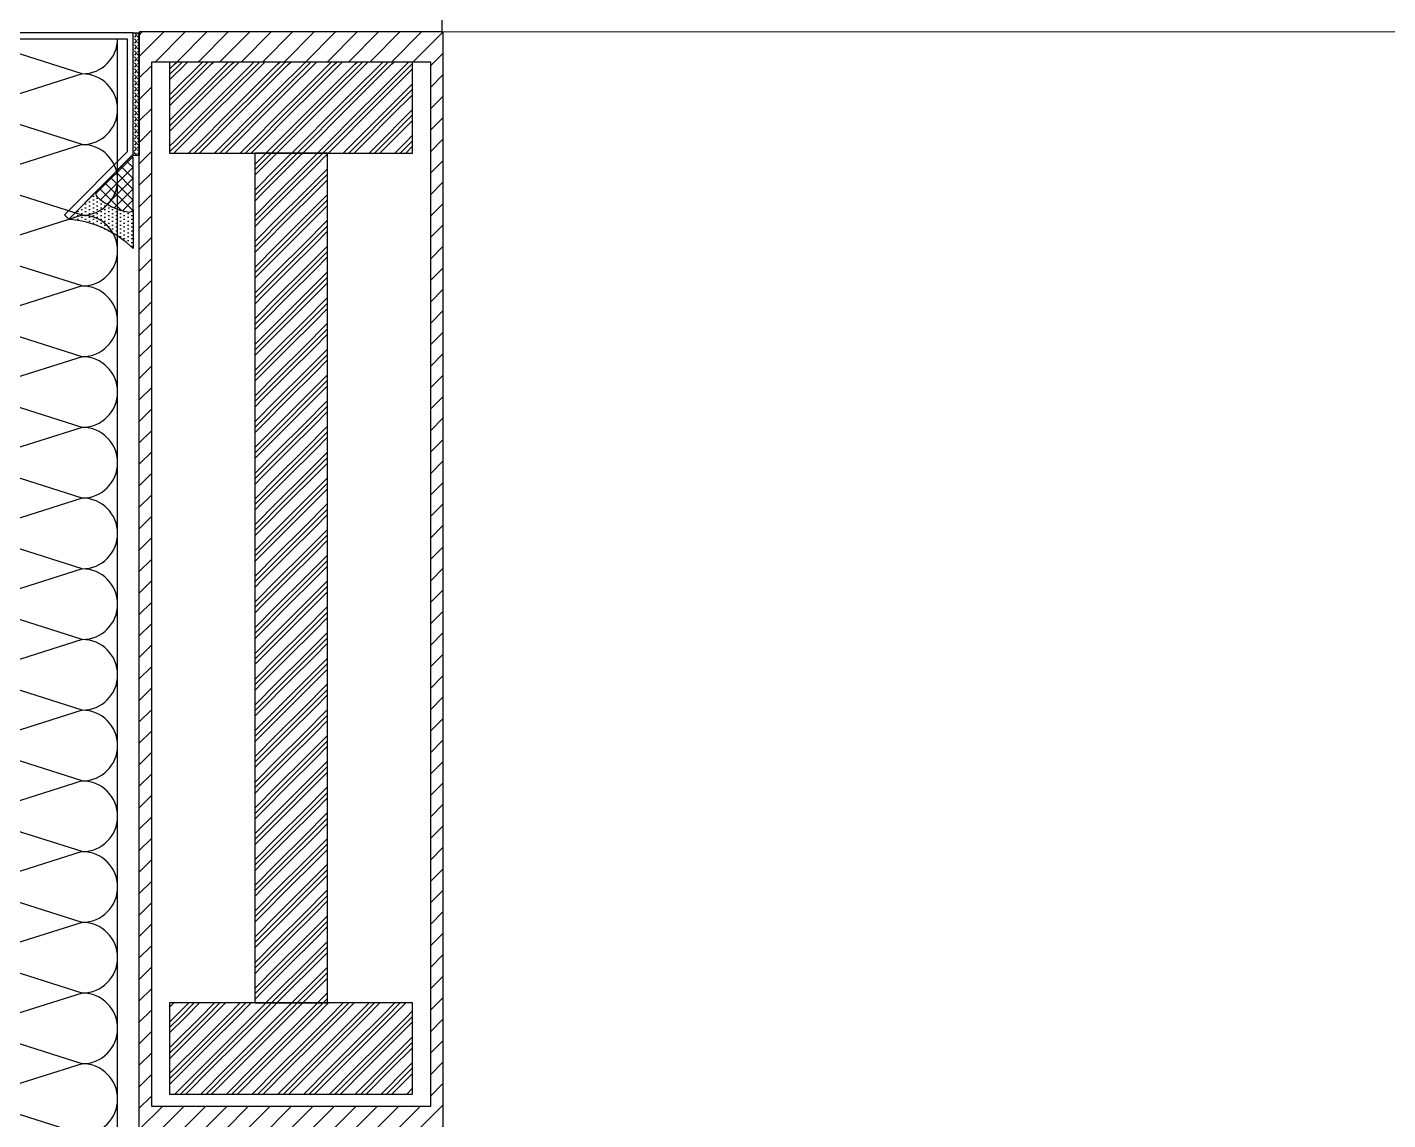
# Model space of a CAD drawing. Header units: inches. Extents: x 21 to 32698, y 13 to 3712.
# Drawn here: x 4655.37 to 4677.77, y 1297.75 to 1315.75 of the extents above; entities that cross this region are included whole.
import ezdxf

# ---------------------------------------------------------------- set-up
doc = ezdxf.new("R2010")
doc.units = ezdxf.units.IN
doc.header["$MEASUREMENT"] = 0
for name, color, linetype, lineweight in [('Z_MİM_-KM-Gor-15', 8, 'Continuous', 25), ('Z_MİM_00', 8, 'Continuous', 25), ('Z_MİM_2-0', 8, 'Continuous', 25), ('Z_MİM_alU-8', 8, 'Continuous', 25), ('Z_MİM_MYM Taşyünü', 8, 'Continuous', 25), ('Z_MİM_MYM_butil mastik', 8, 'Continuous', 25), ('Z_MİM_MYM_galvaniz levha', 8, 'Continuous', 25), ('Z_MİM_MYM_taşyünü', 8, 'Continuous', 25)]:
    doc.layers.add(name, color=color, linetype=linetype, lineweight=lineweight)

# ---------------------------------------------------------------- blocks, each defined once
blk = doc.blocks.new('*U89')
at = {"layer": 'Z_MİM_MYM_taşyünü'}
for p, q in [((-140.75, 5.82), (-146.57, 24.18)), ((-140.75, 5.82), (-134.92, 24.18)), ((-129.1, 5.82), (-134.92, 24.18)), ((-129.1, 5.82), (-123.28, 24.18)), ((-117.45, 5.82), (-123.28, 24.18)), ((-117.45, 5.82), (-111.63, 24.18)), ((-105.81, 5.82), (-111.63, 24.18)), ((-105.81, 5.82), (-99.98, 24.18)), ((-94.16, 5.82), (-99.98, 24.18)), ((-94.16, 5.82), (-88.34, 24.18)), ((-82.51, 5.82), (-88.34, 24.18)), ((-82.51, 5.82), (-76.69, 24.18)), ((-70.87, 5.82), (-76.69, 24.18)), ((-70.87, 5.82), (-65.04, 24.18)), ((-59.22, 5.82), (-65.04, 24.18)), ((-59.22, 5.82), (-53.4, 24.18)), ((-47.57, 5.82), (-53.4, 24.18)), ((-47.57, 5.82), (-41.75, 24.18)), ((-35.93, 5.82), (-41.75, 24.18)), ((-35.93, 5.82), (-30.1, 24.18)), ((-24.28, 5.82), (-30.1, 24.18)), ((-24.28, 5.82), (-18.46, 24.18)), ((-12.63, 5.82), (-18.46, 24.18)), ((-12.63, 5.82), (-6.81, 24.18)), ((-0.98, 5.82), (-6.81, 24.18)), ((-0.98, 5.82), (4.84, 24.18)), ((10.66, 5.82), (4.84, 24.18)), ((10.66, 5.82), (16.49, 24.18)), ((22.31, 5.82), (16.49, 24.18)), ((22.31, 5.82), (28.13, 24.18)), ((33.96, 5.82), (28.13, 24.18)), ((33.96, 5.82), (39.78, 24.18)), ((45.6, 5.82), (39.78, 24.18)), ((45.6, 5.82), (51.43, 24.18)), ((57.25, 5.82), (51.43, 24.18)), ((57.25, 5.82), (63.07, 24.18)), ((68.9, 5.82), (63.07, 24.18)), ((68.9, 5.82), (74.72, 24.18)), ((-146.57, 0), (-134.92, 0)), ((-134.92, 0), (-123.28, 0)), ((-123.28, 0), (-111.63, 0)), ((-111.63, 0), (-99.98, 0)), ((-99.98, 0), (-88.34, 0)), ((-88.34, 0), (-76.69, 0)), ((-76.69, 0), (-65.04, 0)), ((-65.04, 0), (-53.4, 0)), ((-53.4, 0), (-41.75, 0)), ((-41.75, 0), (-30.1, 0)), ((-30.1, 0), (-18.46, 0)), ((-18.46, 0), (-6.81, 0)), ((-6.81, 0), (4.84, 0)), ((4.84, 0), (16.49, 0)), ((16.49, 0), (28.13, 0)), ((28.13, 0), (39.78, 0)), ((39.78, 0), (51.43, 0)), ((51.43, 0), (63.07, 0)), ((63.07, 0), (74.72, 0))]:
    blk.add_line(p, q, dxfattribs=at)
at = {"layer": 'Z_MİM_MYM_taşyünü', "const_width": 0.5}
for points in [[(-145.07, 30), (-136.42, 30)], [(-133.42, 30), (-124.78, 30)], [(-121.78, 30), (-113.13, 30)], [(-110.13, 30), (-101.48, 30)], [(-98.48, 30), (-89.84, 30)], [(-86.84, 30), (-78.19, 30)], [(-75.19, 30), (-66.54, 30)], [(-63.54, 30), (-54.9, 30)], [(-51.9, 30), (-43.25, 30)], [(-40.25, 30), (-31.6, 30)], [(-28.6, 30), (-19.96, 30)], [(-16.96, 30), (-8.31, 30)], [(-5.31, 30), (3.34, 30)], [(6.34, 30), (14.99, 30)], [(17.99, 30), (26.63, 30)], [(29.63, 30), (38.28, 30)], [(41.28, 30), (49.93, 30)], [(52.93, 30), (61.57, 30)], [(64.57, 30), (73.22, 30)]]:
    blk.add_lwpolyline(points, dxfattribs=at)
at = {"layer": 'Z_MİM_MYM_taşyünü'}
for centre, start, end in [((-140.75, 24.18), 90, 180), ((-140.75, 24.18), 360, 90), ((-129.1, 24.18), 90, 180), ((-129.1, 24.18), 360, 90), ((-117.45, 24.18), 90, 180), ((-117.45, 24.18), 360, 90), ((-105.81, 24.18), 90, 180), ((-105.81, 24.18), 360, 90), ((-94.16, 24.18), 90, 180), ((-94.16, 24.18), 360, 90), ((-82.51, 24.18), 90, 180), ((-82.51, 24.18), 360, 90), ((-70.87, 24.18), 90, 180), ((-70.87, 24.18), 360, 90), ((-59.22, 24.18), 90, 180), ((-59.22, 24.18), 360, 90), ((-47.57, 24.18), 90, 180), ((-47.57, 24.18), 360, 90), ((-35.93, 24.18), 90, 180), ((-35.93, 24.18), 360, 90), ((-24.28, 24.18), 90, 180), ((-24.28, 24.18), 360, 90), ((-12.63, 24.18), 90, 180), ((-12.63, 24.18), 360, 90), ((-0.98, 24.18), 90, 180), ((-0.98, 24.18), 360, 90), ((10.66, 24.18), 90, 180), ((10.66, 24.18), 360, 90), ((22.31, 24.18), 90, 180), ((22.31, 24.18), 360, 90), ((33.96, 24.18), 90, 180), ((33.96, 24.18), 360, 90), ((45.6, 24.18), 90, 180), ((45.6, 24.18), 360, 90), ((57.25, 24.18), 90, 180), ((57.25, 24.18), 360, 90), ((68.9, 24.18), 90, 180), ((68.9, 24.18), 360, 90), ((-146.57, 5.82), 270, 0), ((-134.92, 5.82), 180, 270), ((-134.92, 5.82), 270, 0), ((-123.28, 5.82), 180, 270), ((-123.28, 5.82), 270, 0), ((-111.63, 5.82), 180, 270), ((-111.63, 5.82), 270, 0), ((-99.98, 5.82), 180, 270), ((-99.98, 5.82), 270, 0), ((-88.34, 5.82), 180, 270), ((-88.34, 5.82), 270, 0), ((-76.69, 5.82), 180, 270), ((-76.69, 5.82), 270, 0), ((-65.04, 5.82), 180, 270), ((-65.04, 5.82), 270, 0), ((-53.4, 5.82), 180, 270), ((-53.4, 5.82), 270, 0), ((-41.75, 5.82), 180, 270), ((-41.75, 5.82), 270, 0), ((-30.1, 5.82), 180, 270), ((-30.1, 5.82), 270, 0), ((-18.46, 5.82), 180, 270), ((-18.46, 5.82), 270, 0), ((-6.81, 5.82), 180, 270), ((-6.81, 5.82), 270, 0), ((4.84, 5.82), 180, 270), ((4.84, 5.82), 270, 0), ((16.49, 5.82), 180, 270), ((16.49, 5.82), 270, 0), ((28.13, 5.82), 180, 270), ((28.13, 5.82), 270, 0), ((39.78, 5.82), 180, 270), ((39.78, 5.82), 270, 0), ((51.43, 5.82), 180, 270), ((51.43, 5.82), 270, 0), ((63.07, 5.82), 180, 270), ((63.07, 5.82), 270, 0), ((74.72, 5.82), 180, 270)]:
    blk.add_arc(centre, 5.82, start, end, dxfattribs=at)
blk = doc.blocks.new('köşe')
h = blk.add_hatch()
h.set_pattern_fill('ANGLE', color=256, scale=0.1, angle=134.9955)
h.set_pattern_definition([(134.9954721, (116917.6004, -9186.5999), (-0.4939531174, -0.493875053), [0.508, -0.1905]), (224.9954721, (116917.6004, -9186.5999), (0.493875053, -0.4939531174), [0.508, -0.1905])])
h.paths.add_polyline_path([(-21, -0.2), (-20, -0.2), (-20, -20.41), (-21, -20.41)])
h = blk.add_hatch()
h.set_pattern_fill('GOST_GROUND', color=256, scale=0.3)
h.set_pattern_definition([(45, (-1454226.5046, -662866.7048), (4.242640687, 0), [6]), (45, (-1454225.6046, -662866.7048), (4.242640687, 0), [6]), (45, (-1454224.7046, -662866.7048), (4.242640687, 0), [6])])
h.paths.add_polyline_path([(25, -20), (25, -5), (-15, -5), (-15, -20)])
h.paths.add_polyline_path([(-1, -160), (11, -160), (11, -20), (-1, -20)])
h.paths.add_polyline_path([(25, -175), (25, -160), (-15, -160), (-15, -175)])
at = {"layer": 'Z_MİM_2-0'}
h = blk.add_hatch(dxfattribs=at)
h.set_pattern_fill('DOTS', color=256, scale=0.4, angle=-90, style=0)
h.set_pattern_definition([(270, (7014.8658, -119706.9254), (0.635, -0.3175), [0, -0.635])])
edge = h.paths.add_edge_path()
edge.add_arc((-33.1, -48.3), 17.47, 46.1456, 85.0881)
edge.add_line((-31.61, -30.9), (-27.12, -26.39))
edge.add_arc((-26.54, -26.68), 0.652, 154.214, 226.6401)
edge.add_arc((-20.29, -20.06), 9.76, 226.6401, 261.788)
edge.add_arc((-21.59, -29.07), 0.652, 261.788, 334.214)
edge.add_line((-21, -29.35), (-21, -35.71))
at = {"layer": 'Z_MİM_alU-8'}
h = blk.add_hatch(dxfattribs=at)
h.set_pattern_fill('ANSI31', color=256, scale=20, style=0)
h.set_pattern_definition([(45, (-1184.6555, 231.5106), (-1.767767, 1.767767), [])])
h.paths.add_polyline_path([(30, -0.2, 0.414214), (29.8, 0), (-19.8, 0, 0.414214), (-20, -0.2), (-20, -189.8, 0.414214), (-19.8, -190), (-18, -190, 0.414214), (-17.5, -189.5), (-17.5, -188.8), (-18.4, -188.8), (-18.05, -182.45, -0.39827), (-17.05, -181.5), (-14.6, -181.5, -0.414214), (-13.6, -182.5), (-13.6, -183.83, 0.198912), (-13.45, -184.18), (-11.6, -186.04), (-11.6, -188.8), (-12.5, -188.8), (-12.5, -189.5, 0.414214), (-12, -190), (-10.2, -190, 0.414214), (-10, -189.8), (-10, -183.6, 0.414214), (-10.5, -183.1), (-11.5, -183.1, -0.414214), (-12, -182.6), (-12, -181.5, -0.414214), (-11.5, -181), (-9, -181), (-5.3, -181), (-5, -180.7), (-4.7, -181), (-1, -181, -0.414214), (0, -182), (0, -195.7, -0.666667), (0, -196.3, -1), (0, -196.7), (0, -205.8, 0.414214), (0.2, -206), (2.8, -206, 0.414214), (3, -205.8), (3, -204.7, 0.414214), (2.7, -204.4), (2, -204.4), (2, -198), (4.5, -198), (5, -197.5), (5.5, -198), (8, -198), (8, -204.4), (7.3, -204.4, 0.414214), (7, -204.7), (7, -205.8, 0.414214), (7.2, -206), (9.8, -206, 0.414214), (10, -205.8), (10, -196.7, -0.666667), (10, -196.1, -1), (10, -195.7), (10, -182, -0.414214), (11, -181), (14.7, -181), (15, -180.7), (15.3, -181), (19, -181), (21.5, -181, -0.414214), (22, -181.5), (22, -182.6, -0.414214), (21.5, -183.1), (20.5, -183.1, 0.414214), (20, -183.6), (20, -189.8, 0.414214), (20.2, -190), (22, -190, 0.414214), (22.5, -189.5), (22.5, -188.8), (21.6, -188.8), (21.6, -186.04), (23.45, -184.18, 0.198912), (23.6, -183.83), (23.6, -182.5, -0.414214), (24.6, -181.5), (27.05, -181.5, -0.39827), (28.05, -182.45), (28.4, -188.8), (27.5, -188.8), (27.5, -189.5, 0.414214), (28, -190), (29.8, -190, 0.414214), (30, -189.8)])
h.paths.add_polyline_path([(28, -5), (28, -177), (5, -177), (-18, -177), (-18, -5)], flags=16)
h.paths.add_polyline_path([(7, -181.5, -0.414214), (8, -182.5), (8, -193.5, -0.414214), (7, -194.5), (5, -194.5), (3, -194.5, -0.414214), (2, -193.5), (2, -182.5, -0.414214), (3, -181.5), (5, -181.5)], flags=16)
h.paths.add_polyline_path([(-1.38, -13.56), (-1.38, -9.88), (-7.32, -9.88), (-7.32, -13.56)], flags=8)
h.paths.add_polyline_path([(14.13, -172.01), (14.13, -168.33), (8.19, -168.33), (8.19, -172.01)], flags=8)
h.paths.add_polyline_path([(17.92, -30.07), (22.01, -30.07), (22.01, -23.48), (17.92, -23.48)], flags=8)
h.paths.add_polyline_path([(-12.94, -86.65), (22.16, -86.65), (22.16, -80.88), (-12.94, -80.88)], flags=8)
h.paths.add_polyline_path([(15.11, -94.99), (17.67, -94.99), (17.67, -90.87), (15.11, -90.87)], flags=8)
h.paths.add_polyline_path([(-8.51, -96.76), (15.72, -96.76), (15.72, -90.99), (-8.51, -90.99)], flags=8)
h.paths.add_polyline_path([(15.92, -90.76), (18.47, -90.76), (18.47, -86.64), (15.92, -86.64)], flags=8)
h.paths.add_polyline_path([(-7.87, -82), (16.5, -82), (16.5, -73.75), (-7.87, -73.75)], flags=8)
h.paths.add_polyline_path([(-10.09, -92.06), (16.31, -92.06), (16.31, -86.29), (-10.09, -86.29)], flags=8)
at = {"layer": 'Z_MİM_MYM_butil mastik'}
h = blk.add_hatch(dxfattribs=at)
h.set_pattern_fill('ANSI37', color=256, scale=0.4, angle=-90, style=0)
h.set_pattern_definition([(315, (7014.8658, -119706.9254), (0.898025612, 0.898025612), []), (45, (7014.8658, -119706.9254), (-0.898025612, 0.898025612), [])])
edge = h.paths.add_edge_path()
edge.add_arc((-21.52, -21.03), 0.61, 31.4968, 61.2916)
edge.add_arc((-21.25, -20.52), 0.0316, 61.2916, 135.1698)
edge.add_line((-21.27, -20.5), (-27.12, -26.39))
edge.add_arc((-26.54, -26.68), 0.652, 154.214, 226.6401)
edge.add_arc((-20.29, -20.06), 9.76, 226.6401, 261.788)
edge.add_arc((-21.59, -29.07), 0.652, 261.788, 334.214)
edge.add_line((-21, -29.35), (-21, -20.73))
edge.add_arc((-21.03, -20.73), 0.0316, 0, 31.4968)
for points in [[(-21, -0.2), (-20, -0.2), (-20, -20.41), (-21, -20.41)], [(25, -20), (25, -5), (-15, -5), (-15, -20)], [(-1, -160), (11, -160), (11, -20), (-1, -20)], [(25, -175), (25, -160), (-15, -160), (-15, -175)]]:
    blk.add_lwpolyline(points, close=True)
at = {"layer": 'Z_MİM_alU-8'}
blk.add_lwpolyline([(-20, -189.8), (-20, -0.2, -0.414214), (-19.8, 0), (29.8, 0, -0.414214), (30, -0.2), (30, -189.8, -0.414214)], format="xyb", dxfattribs=at)
blk.add_lwpolyline([(28, -177), (28, -5), (-18, -5), (-18, -177), (5, -177)], close=True, dxfattribs=at)
at = {"layer": 'Z_MİM_MYM_butil mastik', "linetype": 'ByBlock'}
for points in [[(-21, -20.71, 0.130742), (-21.23, -20.5, 0.334005), (-21.27, -20.5), (-27.12, -26.39, 0.326976), (-26.98, -27.15, 0.154575), (-21.68, -29.71, 0.326976), (-21, -29.35), (-21, -20.73, 0.138302)], [(-21, -35.71, 0.171573), (-31.61, -30.9), (-27.12, -26.39, 0.326976), (-26.98, -27.15, 0.154575), (-21.68, -29.71, 0.326976), (-21, -29.35)]]:
    blk.add_lwpolyline(points, format="xyb", close=True, dxfattribs=at)
at = {"layer": 'Z_MİM_MYM_galvaniz levha'}
blk.add_lwpolyline([(-166.38, -0.2), (-166.38, -1.2), (-22, -1.2), (-22, -19.79), (-32.32, -30.16), (-31.61, -30.87, 0.414214), (-31.61, -30.87), (-21, -20.2), (-21, -0.2)], format="xyb", close=True, dxfattribs=at)
at = {"layer": 'Z_MİM_MYM Taşyünü', "rotation": 90}
blk.add_blockref('*U89', (-23.56, -75.85), dxfattribs=at)
blk = doc.blocks.new('-KM- AL-2 EĞİMLİ CEPHE')
blk.add_lwpolyline([(-712.105, -36.619), (-491.856, -36.639)])
at = {"layer": 'Z_MİM_-KM-Gor-15'}
blk.add_line((-707.117, -0.253), (-707.125, -36.639), dxfattribs=at)
at = {"xscale": 0.1, "yscale": 0.1, "zscale": 0.1}
blk.add_blockref('köşe', (-710.105, -36.619), dxfattribs=at)

msp = doc.modelspace()

# ---------------------------------------------------------------- block references
at = {"layer": 'Z_MİM_00'}
msp.add_blockref('-KM- AL-2 EĞİMLİ CEPHE', (5369.318, 1352.296), dxfattribs=at)

doc.saveas('drawing.dxf')
